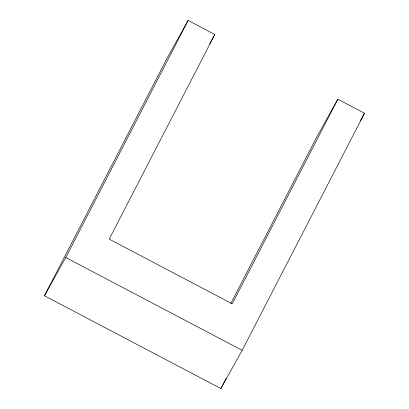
<?xml version="1.0" encoding="UTF-8"?>
<svg xmlns="http://www.w3.org/2000/svg" width="409" height="409" viewBox="0 0 409 409"><rect width="100%" height="100%" fill="white"/><g stroke="black" fill="none" stroke-linecap="round" stroke-linejoin="round"><path stroke-width="0.61" d="M44.463 295.768L166.831 58.681L188.135 20.45L214.827 34.489L109.213 239.117L232.23 303.821L337.844 99.193L364.537 113.232L242.169 350.319L220.865 388.55L44.463 295.768L65.767 257.532L188.135 20.45M230.819 303.509L316.54 137.429L337.844 99.193M220.865 388.55L226.136 378.34M209.577 43.911L214.827 34.489M360.523 120.435L364.537 113.232M65.767 257.532L242.169 350.319"/></g></svg>
